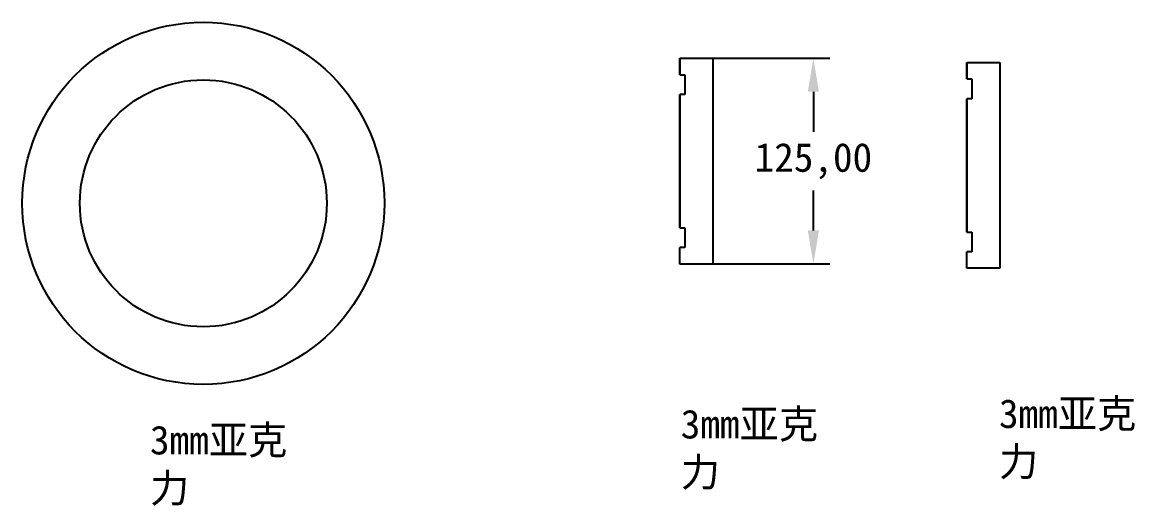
# Model space of a CAD drawing. Header units: millimetres. Extents: x -13 to 245, y 16 to 80.
# Drawn here: x 110.2 to 245.4, y 19 to 77.8 of the extents above; entities that cross this region are included whole.
import ezdxf

# ---------------------------------------------------------------- set-up
doc = ezdxf.new("R2010")
doc.units = ezdxf.units.MM
doc.header["$PDSIZE"] = -1
doc.layers.add('10', color=7, linetype='Continuous')
doc.dimstyles.new('ISO-25', dxfattribs={"dimtxt": 2.5, "dimasz": 2.5, "dimexe": 1.25, "dimexo": 0.625, "dimtad": 1, "dimtxsty": 'Standard', "dimcen": 2.5, "dimadec": 0, "dimazin": 0, "dimtfac": 1, "dimtmove": 0, "dimatfit": 3, "dimfxl": 1, "dimarcsym": 0})

# ---------------------------------------------------------------- blocks, each defined once
blk = doc.blocks.new('*D15')
at = {"color": 0, "lineweight": -2, "transparency": 16777216}
for p, q in [((194.13, 73.39), (208.35, 73.39)), ((206.35, 69.31), (206.35, 64.45)), ((206.35, 52.47), (206.35, 57.32)), ((194.13, 48.39), (208.35, 48.39))]:
    blk.add_line(p, q, dxfattribs=at)
at = {"color": 0, "transparency": 16777216}
for points in [[(205.67, 69.31), (207.03, 69.31), (206.35, 73.39)], [(205.67, 52.47), (207.03, 52.47), (206.35, 48.39)]]:
    blk.add_solid(points, dxfattribs=at)
at = {"layer": 'Defpoints', "color": 0, "transparency": 16777216}
for p in [(194.13, 73.39), (194.13, 48.39), (206.35, 48.39)]:
    blk.add_point(p, dxfattribs=at)
at = {"color": 0, "transparency": 16777216, "insert": (206.35, 60.89), "char_height": 3.5, "attachment_point": 5}
blk.add_mtext('125,00', dxfattribs=at)

msp = doc.modelspace()

# ---------------------------------------------------------------- linework, layer by layer
for p, q in [((190.127, 73.3879), (194.127, 73.3879)), ((190.127, 73.3879), (190.127, 71.3879)), ((190.127, 71.3879), (190.127, 73.3879)), ((194.127, 73.3879), (194.127, 48.3879)), ((224.9999, 72.8722), (228.9999, 72.8722)), ((224.9999, 70.8722), (224.9999, 72.8722)), ((224.9999, 72.8722), (224.9999, 70.8722)), ((228.9999, 72.8722), (228.9999, 47.8722)), ((190.127, 71.3879), (190.727, 71.3879)), ((190.727, 71.3879), (190.727, 68.9879)), ((224.9999, 70.8722), (225.5999, 70.8722)), ((225.5999, 70.8722), (225.5999, 68.4722)), ((190.727, 68.9879), (190.127, 68.9879)), ((190.127, 68.9879), (190.127, 52.7879)), ((190.127, 52.7879), (190.127, 68.9879)), ((224.9999, 52.2722), (224.9999, 68.4722)), ((225.5999, 68.4722), (224.9999, 68.4722)), ((224.9999, 68.4722), (224.9999, 52.2722)), ((190.127, 52.7879), (190.727, 52.7879)), ((190.727, 52.7879), (190.727, 50.3879)), ((224.9999, 52.2722), (225.5999, 52.2722)), ((225.5999, 52.2722), (225.5999, 49.8722)), ((190.127, 48.3879), (190.127, 50.3879)), ((190.727, 50.3879), (190.127, 50.3879)), ((224.9999, 47.8722), (224.9999, 49.8722)), ((225.5999, 49.8722), (224.9999, 49.8722)), ((194.127, 48.3879), (190.127, 48.3879)), ((228.9999, 47.8722), (224.9999, 47.8722))]:
    msp.add_line(p, q)
at = {"layer": '10'}
for radius in [22, 15]:
    msp.add_circle((132.225, 55.7624), radius, dxfattribs=at)

# ---------------------------------------------------------------- texts
at = {"char_height": 3.5, "attachment_point": 1}
for insert in [(228.9013, 31.9602), (190.2348, 30.688), (125.7439, 28.7496)]:
    msp.add_mtext_dynamic_manual_height_columns('3mm{\\fSimSun|b0|i0|c134|p2;亚克力}', width=17.457648, gutter_width=17.5, heights=[0], dxfattribs=dict(at, insert=insert))

# ---------------------------------------------------------------- dimensions: what is measured, and where the dimension line sits
dim = msp.add_linear_dim(base=(206.3512, 48.3879), p1=(194.127, 73.3879), p2=(194.127, 48.3879), angle=90, dimstyle='ISO-25', override={"dimtxt": 3.5, "dimasz": 4.08, "dimexe": 2, "dimexo": 0, "dimgap": 1.524, "dimtih": 1, "dimtoh": 1, "dimlfac": 5, "dimzin": 0, "dimadec": 2, "dimtzin": 0})
dim.commit()
dim.dimension.update_dxf_attribs({"geometry": '*D15', "text_midpoint": (206.3512, 60.8879)})

doc.saveas('drawing.dxf')
